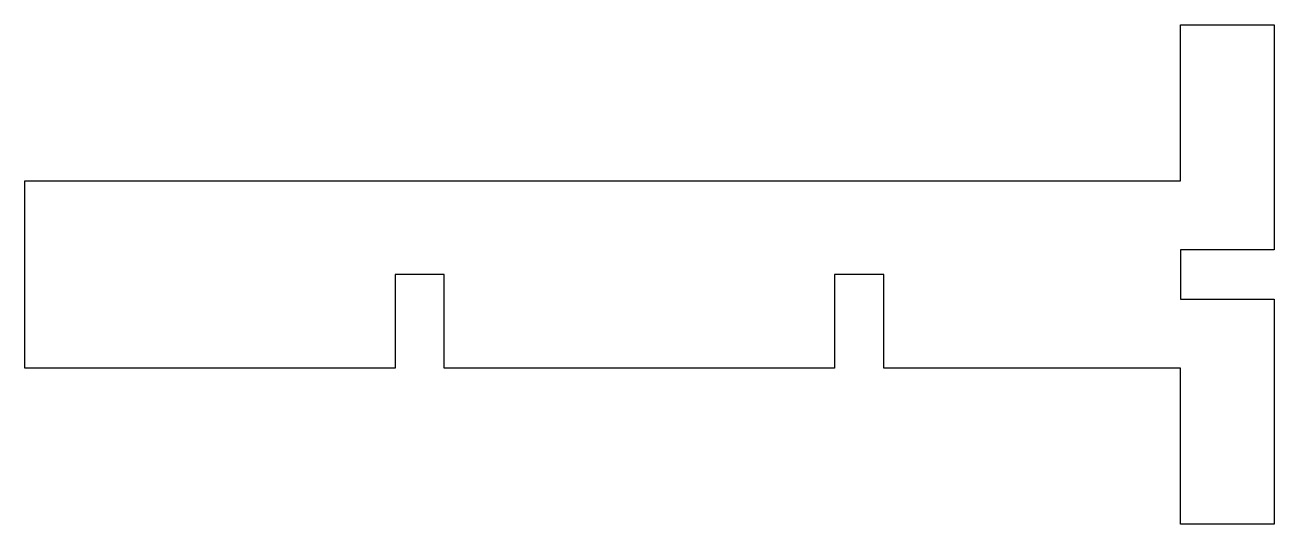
# Model space of a CAD drawing. Header units: inches. Extents: x -4 to 0, y -1.1 to 0.5.
import ezdxf

# ---------------------------------------------------------------- set-up
doc = ezdxf.new("R2010")
doc.units = ezdxf.units.IN
doc.layers.get('0').update_dxf_attribs({"linetype": 'CONTINUOUS'})

msp = doc.modelspace()

# ---------------------------------------------------------------- linework, layer by layer
msp.add_lwpolyline([(-0.3, -0.6), (-1.25, -0.6), (-1.25, -0.3), (-1.4075, -0.3), (-1.4075, -0.6), (-2.6575, -0.6), (-2.6575, -0.3), (-2.815, -0.3), (-2.815, -0.6), (-4, -0.6), (-4, 0), (-0.3, 0), (-0.3, 0.5), (0, 0.5), (0, -0.2213), (-0.3, -0.2213), (-0.3, -0.3787), (0, -0.3787), (0, -1.1), (-0.3, -1.1)], close=True)

doc.saveas('drawing.dxf')
